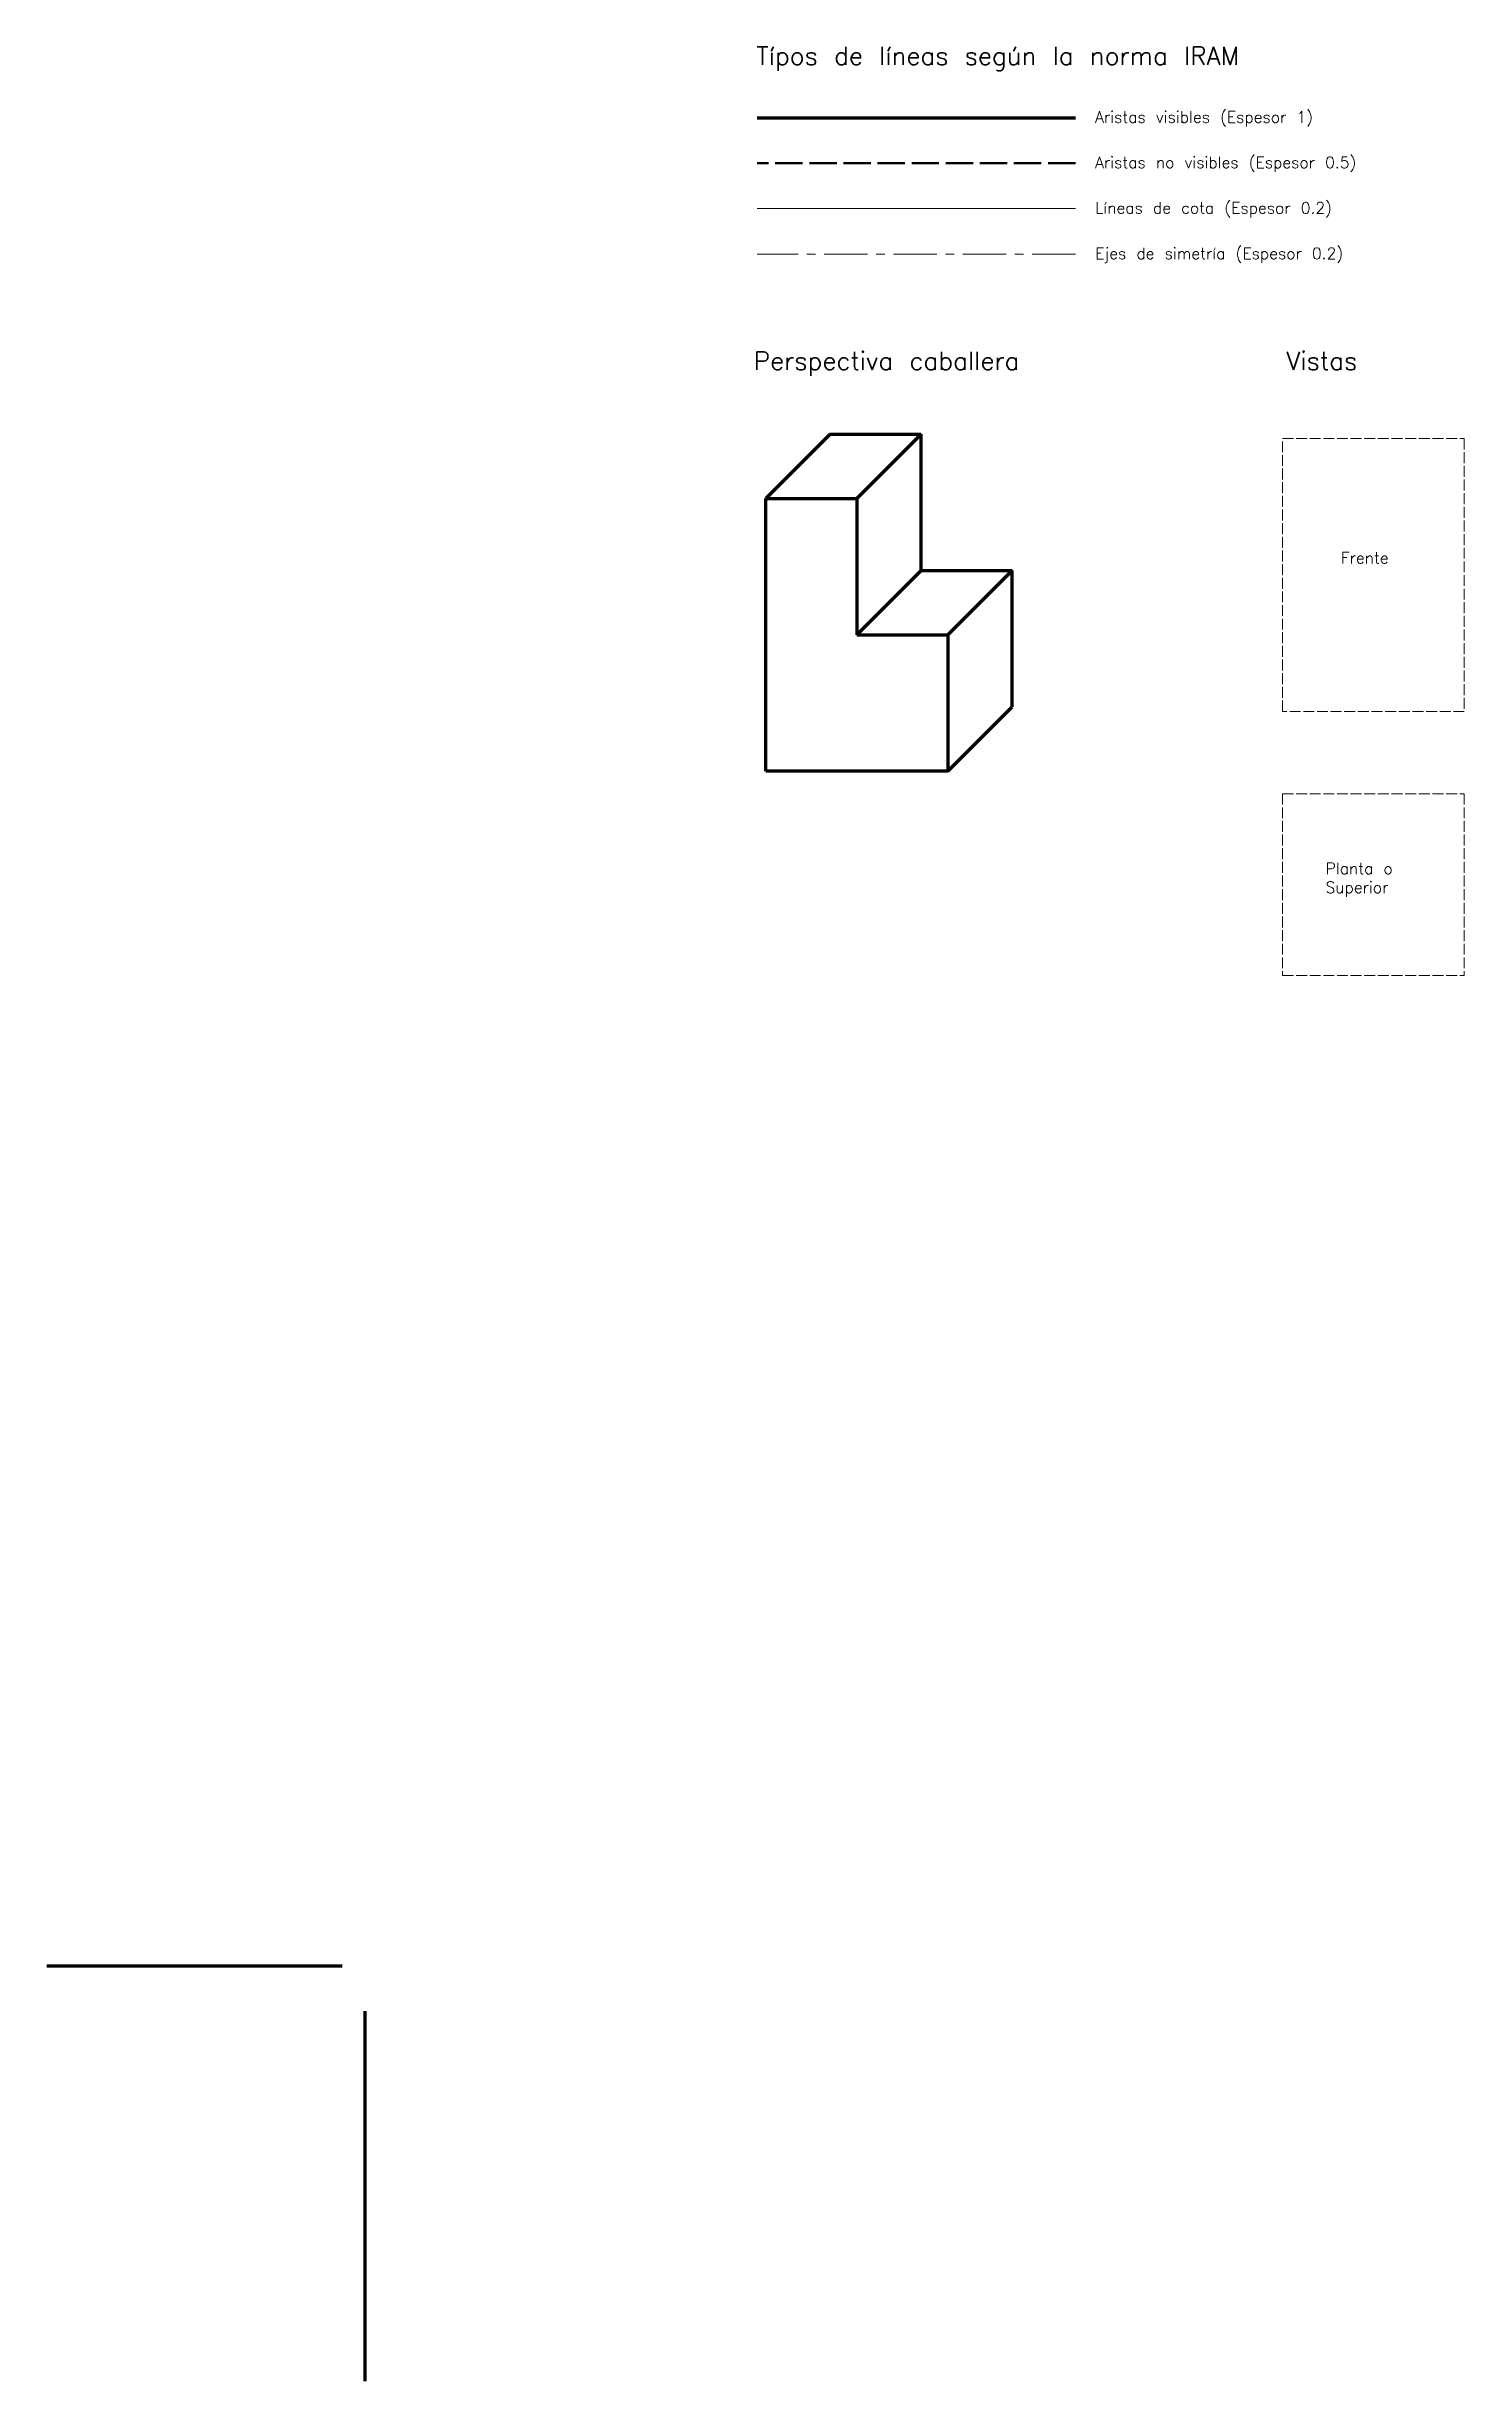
# Model space of a CAD drawing. Header units: millimetres. Extents: x 0 to 312, y -81 to 432.
import ezdxf

# ---------------------------------------------------------------- set-up
doc = ezdxf.new("R2010")
doc.units = ezdxf.units.MM
doc.linetypes.add('ACAD_ISO02W100', pattern=[15, 12, -3])
doc.linetypes.add('CENTER', pattern=[50.8, 31.75, -6.35, 6.35, -6.35])
for name, color, linetype, lineweight in [('02', 4, 'Continuous', 20), ('05', 1, 'Continuous', 50), ('08', 7, 'Continuous', 80), ('1', 7, 'Continuous', 100)]:
    doc.layers.add(name, color=color, linetype=linetype, lineweight=lineweight)
doc.styles.get("Standard").update_dxf_attribs({"font": 'txt.shx'})

msp = doc.modelspace()

# ---------------------------------------------------------------- linework, layer by layer
at = {"layer": '02'}
msp.add_line((226.26, 396.51), (156.26, 396.51), dxfattribs=at)
at = {"layer": '02', "linetype": 'CENTER', "ltscale": 0.3}
msp.add_line((226.26, 386.51), (156.26, 386.51), dxfattribs=at)
at = {"layer": '02', "linetype": 'ACAD_ISO02W100', "ltscale": 0.2}
for p, q in [((271.81, 345.92), (311.81, 345.92)), ((271.81, 285.92), (271.81, 345.92)), ((311.81, 345.92), (311.81, 285.92)), ((311.81, 285.92), (271.81, 285.92)), ((271.81, 267.82), (311.81, 267.82)), ((271.81, 267.82), (271.81, 227.82)), ((311.81, 267.82), (311.81, 227.82)), ((271.81, 227.82), (311.81, 227.82))]:
    msp.add_line(p, q, dxfattribs=at)
at = {"layer": '02', "linetype": 'ACAD_ISO02W100', "ltscale": 0.1}
for p, q in [((311.81, 345.92), (311.81, 345.92)), ((311.81, 267.82), (311.81, 267.82))]:
    msp.add_line(p, q, dxfattribs=at)
at = {"layer": '05', "linetype": 'ACAD_ISO02W100', "ltscale": 0.5}
msp.add_line((226.26, 406.51), (156.26, 406.51), dxfattribs=at)
at = {"layer": '08'}
for p, q in [((0, 10), (65, 10)), ((70, 0), (70, -81.39))]:
    msp.add_line(p, q, dxfattribs=at)
at = {"layer": '1'}
for p, q in [((156.26, 416.51), (226.26, 416.51)), ((172.33, 346.92), (158.19, 332.77)), ((172.33, 346.92), (192.33, 346.92)), ((192.33, 346.92), (178.19, 332.77)), ((192.33, 316.92), (192.33, 346.92)), ((158.19, 332.77), (178.19, 332.77)), ((158.19, 272.77), (158.19, 332.77)), ((178.19, 332.77), (178.19, 302.77)), ((192.33, 316.92), (178.19, 302.77)), ((192.33, 316.92), (212.33, 316.92)), ((212.33, 316.92), (198.19, 302.77)), ((212.33, 286.92), (212.33, 316.92)), ((178.19, 302.77), (198.19, 302.77)), ((198.19, 302.77), (198.19, 272.77)), ((198.19, 272.77), (212.33, 286.92)), ((198.19, 272.77), (158.19, 272.77))]:
    msp.add_line(p, q, dxfattribs=at)

# ---------------------------------------------------------------- texts
at = {"layer": '02', "char_height": 2.5, "attachment_point": 1}
for s, insert, width in [('Frente', (284.65, 320.94), 6.4286), ('Planta o\\PSuperior', (281.3, 252.64), 20.138)]:
    msp.add_mtext(s, dxfattribs=dict(at, insert=insert, width=width))
at = {"layer": '05', "attachment_point": 1}
for s, insert, char_height, width in [('Típos de líneas según la norma IRAM', (156.08, 432.13), 4, 136.5357), ('Aristas visibles (Espesor 1)', (230.6, 417.92), 2.5, 67.1753), ('Aristas no visibles (Espesor 0.5)', (230.6, 407.92), 2.5, 78.7825), ('Líneas de cota (Espesor 0.2)', (230.6, 397.92), 2.5, 67.1753), ('Ejes de simetría (Espesor 0.2)', (230.6, 387.92), 2.5, 70.5682), ('Perspectiva caballera', (155.53, 365.04), 4, 79.1071), ('Vistas', (272.67, 365.04), 4, 79.1071)]:
    msp.add_mtext(s, dxfattribs=dict(at, insert=insert, char_height=char_height, width=width))

doc.saveas('drawing.dxf')
